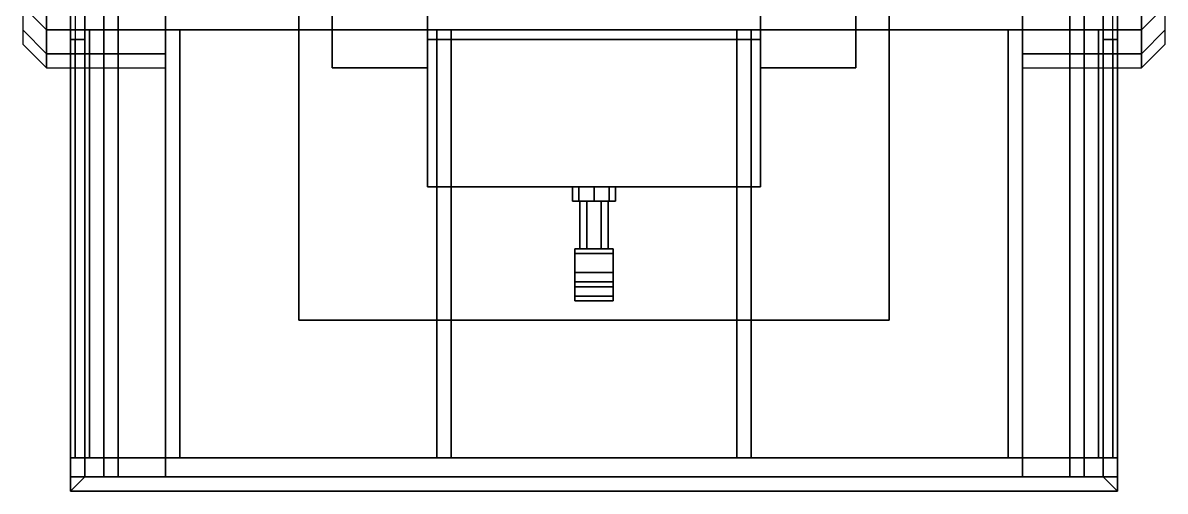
# Model space of a CAD drawing. Extents: x -1.2 to 1.2, y -3.17 to 2.07.
# Drawn here: x -1.2 to 1.2, y -3.17 to -2.185 of the extents above; entities that cross this region are included whole.
import ezdxf

# ---------------------------------------------------------------- set-up
doc = ezdxf.new("R2010")
doc.units = 0
doc.layers.get('0').update_dxf_attribs({"linetype": 'CONTINUOUS'})
doc.layers.add('MUDGUARDS', color=6, linetype='CONTINUOUS')

msp = doc.modelspace()

# ---------------------------------------------------------------- linework, layer by layer
for points in [[(-0.62, -0.51, 1.1), (-0.62, -2.81, 1.1), (-0.62, -2.81, 1.17), (-0.62, -0.51, 1.17)], [(0.62, -0.51, 1.1), (0.62, -2.81, 1.1), (-0.62, -2.81, 1.1), (-0.62, -0.51, 1.1)], [(0.62, -2.81, 1.17), (0.62, -2.81, 1.1), (0.62, -0.51, 1.1), (0.62, -0.51, 1.17)], [(-1.1, -1.35, 1.53), (-1.1, -1.46, 1.53), (-1.1, -3.14, 1.91), (-1.1, -0.57, 1.91)], [(-1.1, -0.57, 1.91), (-1.1, -3.17, 1.91), (-1.07, -3.14, 1.91), (-1.07, -0.57, 1.91)], [(-1.1, -0.57, 2.3), (-1.1, -3.14, 2.3), (-1.07, -3.14, 2.3), (-1.07, -0.57, 2.3)], [(-1.09, -0.57, 2.27), (-1.09, -3.1, 2.27), (-1.1, -3.1, 2.27), (-1.1, -0.57, 2.27)], [(-1.1, -3.14, 2.27), (-1.1, -3.14, 2.3), (-1.1, -0.57, 2.3), (-1.1, -0.57, 2.27)], [(-1.07, -3.14, 1.91), (-1.07, -1.46, 1.57), (-1.07, -1.35, 1.57), (-1.07, -0.57, 1.91)], [(-1.07, -0.57, 2.3), (-1.07, -3.14, 2.3), (-1.07, -3.1, 2.18), (-1.07, -0.57, 2.18)], [(1.07, -1.35, 1.57), (1.07, -1.46, 1.57), (1.07, -3.14, 1.91), (1.07, -0.57, 1.91)], [(1.07, -0.57, 1.91), (1.07, -3.14, 1.91), (1.1, -3.17, 1.91), (1.1, -0.57, 1.91)], [(1.07, -3.1, 2.18), (1.07, -3.14, 2.3), (1.07, -0.57, 2.3), (1.07, -0.57, 2.18)], [(1.07, -0.57, 2.3), (1.07, -3.14, 2.3), (1.1, -3.14, 2.3), (1.1, -0.57, 2.3)], [(1.1, -0.57, 2.27), (1.1, -3.1, 2.27), (1.09, -3.1, 2.27), (1.09, -0.57, 2.27)], [(1.1, -3.17, 1.91), (1.1, -1.46, 1.53), (1.1, -1.35, 1.53), (1.1, -0.57, 1.91)], [(1.1, -0.57, 2.3), (1.1, -3.14, 2.3), (1.1, -3.14, 2.27), (1.1, -0.57, 2.27)], [(-1.1, -1.7, 1.48), (-1.1, -3.14, 1.91), (-1.1, -3.14, 1.91), (-1.1, -1.46, 1.53)], [(-1.07, -3.14, 1.91), (-1.07, -3.14, 1.91), (-1.07, -1.7, 1.52), (-1.07, -1.46, 1.57)], [(1.07, -1.7, 1.52), (1.07, -3.14, 1.91), (1.07, -3.14, 1.91), (1.07, -1.46, 1.57)], [(1.1, -3.17, 1.91), (1.1, -3.17, 1.91), (1.1, -1.7, 1.48), (1.1, -1.46, 1.53)], [(-1.1, -1.93, 1.36), (-1.1, -3.14, 1.91), (-1.1, -3.14, 1.91), (-1.1, -1.7, 1.48)], [(-1.07, -3.14, 1.91), (-1.07, -3.14, 1.91), (-1.07, -1.94, 1.41), (-1.07, -1.7, 1.52)], [(1.07, -1.94, 1.41), (1.07, -3.14, 1.91), (1.07, -3.14, 1.91), (1.07, -1.7, 1.52)], [(1.1, -3.17, 1.91), (1.1, -3.17, 1.91), (1.1, -1.93, 1.36), (1.1, -1.7, 1.48)], [(-1.1, -2.11, 1.17), (-1.1, -3.14, 1.17), (-1.1, -3.14, 1.91), (-1.1, -1.93, 1.36)], [(-1.07, -3.14, 1.91), (-1.07, -3.14, 1.23), (-1.07, -2.12, 1.23), (-1.07, -1.94, 1.41)], [(1.07, -2.12, 1.23), (1.07, -3.14, 1.23), (1.07, -3.14, 1.91), (1.07, -1.94, 1.41)], [(1.1, -3.17, 1.91), (1.1, -3.17, 1.17), (1.1, -2.11, 1.17), (1.1, -1.93, 1.36)], [(-0.55, -2.06, 0.76), (-0.55, -2.28, 0.91), (-0.55, -2.17, 1.06)], [(-0.35, -2.06, 0.76), (-0.35, -2.28, 0.91), (-0.55, -2.28, 0.91), (-0.55, -2.06, 0.76)], [(-0.35, -2.17, 1.06), (-0.35, -2.28, 0.91), (-0.35, -2.06, 0.76), (-0.35, -2.17, 1.06)], [(0.35, -2.06, 0.76), (0.35, -2.28, 0.91), (0.35, -2.17, 1.06)], [(0.55, -2.06, 0.76), (0.55, -2.28, 0.91), (0.35, -2.28, 0.91), (0.35, -2.06, 0.76)], [(0.55, -2.17, 1.06), (0.55, -2.28, 0.91), (0.55, -2.06, 0.76), (0.55, -2.17, 1.06)], [(1.1, -2.11, 1.17), (1.1, -3.14, 1.17), (-1.1, -3.14, 1.17), (-1.1, -2.11, 1.17)], [(-1.07, -2.12, 1.23), (-1.07, -3.14, 1.23), (1.07, -3.14, 1.23), (1.07, -2.12, 1.23)], [(-1.1, -2.16, 1.91), (-1.1, -2.22, 1.91), (-1.1, -2.22, 2.27), (-1.1, -2.16, 2.27)], [(-1.1, -2.16, 2.55), (-1.1, -2.16, 2.3), (-1.1, -2.2, 2.3), (-1.1, -2.2, 2.55)], [(-1.03, -2.16, 2.62), (-1.1, -2.16, 2.55), (-1.1, -2.2, 2.55), (-1.03, -2.2, 2.62)], [(-1.07, -2.22, 2.27), (-1.07, -2.22, 1.91), (-1.07, -2.16, 1.91), (-1.07, -2.16, 2.27)], [(-1.07, -2.2, 2.3), (-1.07, -2.16, 2.3), (-1.07, -2.16, 2.55), (-1.07, -2.2, 2.55)], [(-1.07, -2.2, 2.55), (-1.07, -2.16, 2.55), (-1, -2.16, 2.62), (-1, -2.2, 2.62)], [(-0.9, -2.16, 2.69), (-1.03, -2.16, 2.62), (-1.03, -2.2, 2.62), (-0.9, -2.2, 2.69)], [(-1, -2.2, 2.62), (-1, -2.16, 2.62), (-0.9, -2.16, 2.67), (-0.9, -2.2, 2.67)], [(0.9, -2.16, 2.67), (0.9, -2.2, 2.67), (-0.9, -2.2, 2.67), (-0.9, -2.16, 2.67)], [(-0.9, -2.2, 2.69), (0.9, -2.2, 2.69), (0.9, -2.16, 2.69), (-0.9, -2.16, 2.69)], [(-0.55, -2.17, 1.06), (-0.55, -2.28, 0.91), (-0.55, -2.28, 1.1), (-0.55, -2.17, 1.1)], [(-0.35, -2.28, 1.1), (-0.35, -2.28, 0.91), (-0.35, -2.17, 1.06), (-0.35, -2.17, 1.1)], [(0.35, -2.17, 1.06), (0.35, -2.28, 0.91), (0.35, -2.28, 1.1), (0.35, -2.17, 1.1)], [(0.55, -2.28, 1.1), (0.55, -2.28, 0.91), (0.55, -2.17, 1.06), (0.55, -2.17, 1.1)], [(0.9, -2.2, 2.69), (1.03, -2.2, 2.62), (1.03, -2.16, 2.62), (0.9, -2.16, 2.69)], [(1, -2.16, 2.62), (1, -2.2, 2.62), (0.9, -2.2, 2.67), (0.9, -2.16, 2.67)], [(1.07, -2.16, 2.55), (1.07, -2.2, 2.55), (1, -2.2, 2.62), (1, -2.16, 2.62)], [(1.03, -2.2, 2.62), (1.1, -2.2, 2.55), (1.1, -2.16, 2.55), (1.03, -2.16, 2.62)], [(1.07, -2.16, 1.91), (1.07, -2.22, 1.91), (1.07, -2.22, 2.27), (1.07, -2.16, 2.27)], [(1.07, -2.16, 2.3), (1.07, -2.2, 2.3), (1.07, -2.2, 2.55), (1.07, -2.16, 2.55)], [(1.1, -2.22, 2.27), (1.1, -2.22, 1.91), (1.1, -2.16, 1.91), (1.1, -2.16, 2.27)], [(1.1, -2.2, 2.55), (1.1, -2.2, 2.3), (1.1, -2.16, 2.3), (1.1, -2.16, 2.55)], [(-1.1, -2.2, 2.55), (-1.1, -2.2, 2.3), (-1.07, -2.2, 2.3), (-1.07, -2.2, 2.55)], [(-1.03, -2.2, 2.62), (-1.1, -2.2, 2.55), (-1.07, -2.2, 2.55), (-1, -2.2, 2.62)], [(-1.1, -3.1, 2.52), (-1.1, -3.1, 2.55), (-1.1, -2.2, 2.55), (-1.1, -2.2, 2.52)], [(-1.07, -2.2, 2.52), (-1.07, -3.1, 2.52), (-1.1, -3.1, 2.52), (-1.1, -2.2, 2.52)], [(-1.1, -2.2, 2.55), (-1.1, -3.1, 2.55), (-1.07, -3.1, 2.55), (-1.07, -2.2, 2.55)], [(-1.07, -2.2, 2.55), (-1.07, -3.1, 2.55), (-1.07, -3.1, 2.52), (-1.07, -2.2, 2.52)], [(-1.03, -2.2, 2.59), (-1.03, -3.1, 2.59), (-1.06, -3.1, 2.59), (-1.06, -2.2, 2.59)], [(-1.06, -3.1, 2.59), (-1.03, -3.1, 2.62), (-1.03, -2.2, 2.62), (-1.06, -2.2, 2.59)], [(-0.9, -2.2, 2.69), (-1.03, -2.2, 2.62), (-1, -2.2, 2.62), (-0.9, -2.2, 2.67)], [(-1, -2.2, 2.62), (-1, -3.1, 2.62), (-1.03, -3.1, 2.59), (-1.03, -2.2, 2.59)], [(-1.03, -2.2, 2.62), (-1.03, -3.1, 2.62), (-1, -3.1, 2.62), (-1, -2.2, 2.62)], [(-0.9, -2.2, 2.67), (0.9, -2.2, 2.67), (0.9, -2.2, 2.69), (-0.9, -2.2, 2.69)], [(-0.9, -3.1, 2.67), (-0.9, -3.1, 2.69), (-0.9, -2.2, 2.69), (-0.9, -2.2, 2.67)], [(-0.9, -2.2, 2.69), (-0.9, -3.1, 2.69), (-0.87, -3.1, 2.69), (-0.87, -2.2, 2.69)], [(-0.87, -2.2, 2.67), (-0.87, -3.1, 2.67), (-0.9, -3.1, 2.67), (-0.9, -2.2, 2.67)], [(-0.87, -2.2, 2.69), (-0.87, -3.1, 2.69), (-0.87, -3.1, 2.67), (-0.87, -2.2, 2.67)], [(-0.33, -3.1, 2.67), (-0.33, -3.1, 2.69), (-0.33, -2.2, 2.69), (-0.33, -2.2, 2.67)], [(-0.33, -2.2, 2.69), (-0.33, -3.1, 2.69), (-0.3, -3.1, 2.69), (-0.3, -2.2, 2.69)], [(-0.3, -2.2, 2.67), (-0.3, -3.1, 2.67), (-0.33, -3.1, 2.67), (-0.33, -2.2, 2.67)], [(-0.3, -2.2, 2.69), (-0.3, -3.1, 2.69), (-0.3, -3.1, 2.67), (-0.3, -2.2, 2.67)], [(0.33, -3.1, 2.69), (0.33, -2.2, 2.69), (0.3, -2.2, 2.69), (0.3, -3.1, 2.69)], [(0.3, -3.1, 2.69), (0.3, -2.2, 2.69), (0.3, -2.2, 2.67), (0.3, -3.1, 2.67)], [(0.3, -3.1, 2.67), (0.3, -2.2, 2.67), (0.33, -2.2, 2.67), (0.33, -3.1, 2.67)], [(0.33, -2.2, 2.67), (0.33, -2.2, 2.69), (0.33, -3.1, 2.69), (0.33, -3.1, 2.67)], [(0.9, -3.1, 2.69), (0.9, -2.2, 2.69), (0.87, -2.2, 2.69), (0.87, -3.1, 2.69)], [(0.87, -3.1, 2.69), (0.87, -2.2, 2.69), (0.87, -2.2, 2.67), (0.87, -3.1, 2.67)], [(0.87, -3.1, 2.67), (0.87, -2.2, 2.67), (0.9, -2.2, 2.67), (0.9, -3.1, 2.67)], [(0.9, -2.2, 2.67), (1, -2.2, 2.62), (1.03, -2.2, 2.62), (0.9, -2.2, 2.69)], [(0.9, -2.2, 2.67), (0.9, -2.2, 2.69), (0.9, -3.1, 2.69), (0.9, -3.1, 2.67)], [(1, -2.2, 2.62), (1.07, -2.2, 2.55), (1.1, -2.2, 2.55), (1.03, -2.2, 2.62)], [(1, -3.1, 2.62), (1, -2.2, 2.62), (1.03, -2.2, 2.59), (1.03, -3.1, 2.59)], [(1.03, -3.1, 2.62), (1.03, -2.2, 2.62), (1, -2.2, 2.62), (1, -3.1, 2.62)], [(1.06, -2.2, 2.59), (1.03, -2.2, 2.62), (1.03, -3.1, 2.62), (1.06, -3.1, 2.59)], [(1.03, -3.1, 2.59), (1.03, -2.2, 2.59), (1.06, -2.2, 2.59), (1.06, -3.1, 2.59)], [(1.07, -2.2, 2.55), (1.07, -2.2, 2.3), (1.1, -2.2, 2.3), (1.1, -2.2, 2.55)], [(1.07, -3.1, 2.52), (1.07, -2.2, 2.52), (1.1, -2.2, 2.52), (1.1, -3.1, 2.52)], [(1.07, -3.1, 2.55), (1.07, -2.2, 2.55), (1.07, -2.2, 2.52), (1.07, -3.1, 2.52)], [(1.1, -3.1, 2.55), (1.1, -2.2, 2.55), (1.07, -2.2, 2.55), (1.07, -3.1, 2.55)], [(1.1, -2.2, 2.52), (1.1, -2.2, 2.55), (1.1, -3.1, 2.55), (1.1, -3.1, 2.52)], [(-1.1, -2.22, 2.27), (-1.1, -2.22, 1.91), (-1.07, -2.22, 1.91), (-1.07, -2.22, 2.27)], [(-1.09, -2.22, 2), (-1.09, -3.1, 2), (-1.09, -3.1, 2.09), (-1.09, -2.22, 2.09)], [(-1.07, -2.22, 2), (-1.07, -3.1, 2), (-1.09, -3.1, 2), (-1.09, -2.22, 2)], [(-1.09, -2.22, 2.18), (-1.09, -3.1, 2.18), (-1.09, -3.1, 2.27), (-1.09, -2.22, 2.27)], [(-1.07, -2.22, 2.18), (-1.07, -3.1, 2.18), (-1.09, -3.1, 2.18), (-1.09, -2.22, 2.18)], [(-1.09, -2.22, 2.09), (-1.09, -3.1, 2.09), (-1.07, -3.1, 2.09), (-1.07, -2.22, 2.09)], [(-1.07, -3.1, 2.09), (-1.07, -3.1, 2), (-1.07, -2.22, 2), (-1.07, -2.22, 2.09)], [(-0.35, -2.22, 0.66), (-0.35, -2.53, 0.66), (-0.35, -2.53, 1.1), (-0.35, -2.22, 1.1)], [(0.35, -2.22, 1.1), (0.35, -2.22, 0.66), (-0.35, -2.22, 0.66), (-0.35, -2.22, 1.1)], [(0.35, -2.22, 0.66), (0.35, -2.53, 0.66), (-0.35, -2.53, 0.66), (-0.35, -2.22, 0.66)], [(0.35, -2.53, 1.1), (0.35, -2.53, 0.66), (0.35, -2.22, 0.66), (0.35, -2.22, 1.1)], [(1.07, -2.22, 2.27), (1.07, -2.22, 1.91), (1.1, -2.22, 1.91), (1.1, -2.22, 2.27)], [(1.07, -2.22, 2), (1.07, -3.1, 2), (1.07, -3.1, 2.09), (1.07, -2.22, 2.09)], [(1.07, -2.22, 2.09), (1.07, -3.1, 2.09), (1.09, -3.1, 2.09), (1.09, -2.22, 2.09)], [(1.09, -2.22, 2), (1.09, -3.1, 2), (1.07, -3.1, 2), (1.07, -2.22, 2)], [(1.09, -2.22, 2.18), (1.09, -3.1, 2.18), (1.07, -3.1, 2.18), (1.07, -2.22, 2.18)], [(1.09, -3.1, 2.09), (1.09, -3.1, 2), (1.09, -2.22, 2), (1.09, -2.22, 2.09)], [(1.09, -3.1, 2.27), (1.09, -3.1, 2.18), (1.09, -2.22, 2.18), (1.09, -2.22, 2.27)], [(-0.55, -2.28, 1.1), (-0.55, -2.28, 0.91), (-0.35, -2.28, 0.91), (-0.35, -2.28, 1.1)], [(0.35, -2.28, 1.1), (0.35, -2.28, 0.91), (0.55, -2.28, 0.91), (0.55, -2.28, 1.1)], [(-0.35, -2.53, 1.1), (-0.35, -2.53, 0.66), (0.35, -2.53, 0.66), (0.35, -2.53, 1.1)], [(-0.0318, -2.53, 0.7718), (-0.045, -2.53, 0.74), (-0.045, -2.56, 0.74), (-0.0318, -2.56, 0.7718)], [(-0.045, -2.53, 0.74), (-0.0318, -2.53, 0.7082), (-0.0318, -2.56, 0.7082), (-0.045, -2.56, 0.74)], [(0, -2.53, 0.785), (-0.0318, -2.53, 0.7718), (-0.0318, -2.56, 0.7718), (0, -2.56, 0.785)], [(-0.0318, -2.53, 0.7082), (0, -2.53, 0.695), (0, -2.56, 0.695), (-0.0318, -2.56, 0.7082)], [(0.0318, -2.53, 0.7718), (0, -2.53, 0.785), (0, -2.56, 0.785), (0.0318, -2.56, 0.7718)], [(0, -2.53, 0.695), (0.0318, -2.53, 0.7082), (0.0318, -2.56, 0.7082), (0, -2.56, 0.695)], [(0.045, -2.53, 0.74), (0.0318, -2.53, 0.7718), (0.0318, -2.56, 0.7718), (0.045, -2.56, 0.74)], [(0.0318, -2.53, 0.7082), (0.045, -2.53, 0.74), (0.045, -2.56, 0.74), (0.0318, -2.56, 0.7082)], [(0, -2.56, 0.785), (-0.0318, -2.56, 0.7718), (-0.045, -2.56, 0.74), (0.0318, -2.56, 0.7718)], [(0.0318, -2.56, 0.7718), (-0.045, -2.56, 0.74), (-0.0318, -2.56, 0.7082), (0.045, -2.56, 0.74)], [(0.045, -2.56, 0.74), (-0.0318, -2.56, 0.7082), (0, -2.56, 0.695), (0.0318, -2.56, 0.7082)], [(-0.015, -2.56, 0.756), (-0.03, -2.56, 0.73), (-0.03, -2.66, 0.73), (-0.015, -2.66, 0.756)], [(-0.03, -2.56, 0.73), (-0.015, -2.56, 0.704), (-0.015, -2.66, 0.704), (-0.03, -2.66, 0.73)], [(0.015, -2.56, 0.756), (-0.015, -2.56, 0.756), (-0.015, -2.66, 0.756), (0.015, -2.66, 0.756)], [(-0.015, -2.56, 0.704), (0.015, -2.56, 0.704), (0.015, -2.66, 0.704), (-0.015, -2.66, 0.704)], [(0.03, -2.56, 0.73), (0.015, -2.56, 0.756), (0.015, -2.66, 0.756), (0.03, -2.66, 0.73)], [(0.015, -2.56, 0.704), (0.03, -2.56, 0.73), (0.03, -2.66, 0.73), (0.015, -2.66, 0.704)], [(-0.04, -2.66, 0.7), (-0.04, -2.71, 0.7), (-0.04, -2.71, 0.76), (-0.04, -2.66, 0.76)], [(0.04, -2.66, 0.76), (0.04, -2.66, 0.7), (-0.04, -2.66, 0.7), (-0.04, -2.66, 0.76)], [(0.04, -2.66, 0.7), (0.04, -2.67, 0.7), (-0.04, -2.67, 0.7), (-0.04, -2.66, 0.7)], [(-0.04, -2.66, 0.76), (-0.04, -2.67, 0.76), (0.04, -2.67, 0.76), (0.04, -2.66, 0.76)], [(0.04, -2.71, 0.76), (0.04, -2.71, 0.7), (0.04, -2.66, 0.7), (0.04, -2.66, 0.76)], [(-0.04, -2.71, 0.66), (-0.04, -2.73, 0.69), (-0.04, -2.71, 0.7), (-0.04, -2.67, 0.7)], [(0.04, -2.67, 0.7), (0.04, -2.71, 0.66), (-0.04, -2.71, 0.66), (-0.04, -2.67, 0.7)], [(-0.04, -2.71, 0.76), (-0.04, -2.73, 0.77), (-0.04, -2.71, 0.8), (-0.04, -2.67, 0.76)], [(-0.04, -2.67, 0.76), (-0.04, -2.71, 0.8), (0.04, -2.71, 0.8), (0.04, -2.67, 0.76)], [(0.04, -2.71, 0.7), (0.04, -2.73, 0.69), (0.04, -2.71, 0.66), (0.04, -2.67, 0.7)], [(0.04, -2.71, 0.8), (0.04, -2.73, 0.77), (0.04, -2.71, 0.76), (0.04, -2.67, 0.76)], [(-0.04, -2.71, 0.76), (-0.04, -2.71, 0.7), (0.04, -2.71, 0.7), (0.04, -2.71, 0.76)], [(-0.04, -2.71, 0.7), (-0.04, -2.73, 0.69), (0.04, -2.73, 0.69), (0.04, -2.71, 0.7)], [(-0.04, -2.76, 0.66), (-0.04, -2.74, 0.69), (-0.04, -2.73, 0.69), (-0.04, -2.71, 0.66)], [(0.04, -2.71, 0.66), (0.04, -2.76, 0.66), (-0.04, -2.76, 0.66), (-0.04, -2.71, 0.66)], [(-0.04, -2.73, 0.77), (-0.04, -2.74, 0.77), (-0.04, -2.76, 0.8), (-0.04, -2.71, 0.8)], [(-0.04, -2.71, 0.8), (-0.04, -2.76, 0.8), (0.04, -2.76, 0.8), (0.04, -2.71, 0.8)], [(0.04, -2.71, 0.76), (0.04, -2.73, 0.77), (-0.04, -2.73, 0.77), (-0.04, -2.71, 0.76)], [(0.04, -2.73, 0.69), (0.04, -2.74, 0.69), (0.04, -2.76, 0.66), (0.04, -2.71, 0.66)], [(0.04, -2.76, 0.8), (0.04, -2.74, 0.77), (0.04, -2.73, 0.77), (0.04, -2.71, 0.8)], [(-0.04, -2.73, 0.69), (-0.04, -2.74, 0.69), (0.04, -2.74, 0.69), (0.04, -2.73, 0.69)], [(0.04, -2.73, 0.77), (0.04, -2.74, 0.77), (-0.04, -2.74, 0.77), (-0.04, -2.73, 0.77)], [(-0.04, -2.77, 0.68), (-0.04, -2.76, 0.71), (-0.04, -2.74, 0.69), (-0.04, -2.76, 0.66)], [(-0.04, -2.74, 0.69), (-0.04, -2.76, 0.71), (0.04, -2.76, 0.71), (0.04, -2.74, 0.69)], [(-0.04, -2.74, 0.77), (-0.04, -2.76, 0.75), (-0.04, -2.77, 0.78), (-0.04, -2.76, 0.8)], [(0.04, -2.74, 0.77), (0.04, -2.76, 0.75), (-0.04, -2.76, 0.75), (-0.04, -2.74, 0.77)], [(0.04, -2.74, 0.69), (0.04, -2.76, 0.71), (0.04, -2.77, 0.68), (0.04, -2.76, 0.66)], [(0.04, -2.77, 0.78), (0.04, -2.76, 0.75), (0.04, -2.74, 0.77), (0.04, -2.76, 0.8)], [(0.04, -2.77, 0.68), (0.04, -2.76, 0.71), (-0.04, -2.76, 0.71), (-0.04, -2.77, 0.68)], [(0.04, -2.76, 0.66), (0.04, -2.77, 0.68), (-0.04, -2.77, 0.68), (-0.04, -2.76, 0.66)], [(-0.04, -2.77, 0.78), (-0.04, -2.76, 0.75), (0.04, -2.76, 0.75), (0.04, -2.77, 0.78)], [(-0.04, -2.76, 0.8), (-0.04, -2.77, 0.78), (0.04, -2.77, 0.78), (0.04, -2.76, 0.8)], [(-0.62, -2.81, 1.17), (-0.62, -2.81, 1.1), (0.62, -2.81, 1.1), (0.62, -2.81, 1.17)], [(-1.1, -3.1, 1.91), (-1.1, -3.14, 1.91), (-1.1, -3.14, 2.27), (-1.1, -3.1, 2.27)], [(-1.07, -3.1, 2.27), (-1.07, -3.1, 1.91), (-1.1, -3.1, 1.91), (-1.1, -3.1, 2.27)], [(-1.07, -3.1, 2.55), (-1.07, -3.1, 2.3), (-1.1, -3.1, 2.3), (-1.1, -3.1, 2.55)], [(-1.1, -3.1, 2.55), (-1.1, -3.1, 2.3), (-1.1, -3.14, 2.3), (-1.1, -3.14, 2.55)], [(-1, -3.1, 2.62), (-1.07, -3.1, 2.55), (-1.1, -3.1, 2.55), (-1.03, -3.1, 2.62)], [(-1.03, -3.1, 2.62), (-1.1, -3.1, 2.55), (-1.1, -3.14, 2.55), (-1.03, -3.14, 2.62)], [(-1.07, -3.14, 2.3), (-1.07, -3.14, 1.91), (-1.07, -3.1, 1.91), (-1.07, -3.1, 2.18)], [(-1.07, -3.14, 2.3), (-1.07, -3.1, 2.3), (-1.07, -3.1, 2.55), (-1.07, -3.14, 2.55)], [(-1.07, -3.14, 2.55), (-1.07, -3.1, 2.55), (-1, -3.1, 2.62), (-1, -3.14, 2.62)], [(-0.9, -3.1, 2.67), (-1, -3.1, 2.62), (-1.03, -3.1, 2.62), (-0.9, -3.1, 2.69)], [(-0.9, -3.1, 2.69), (-1.03, -3.1, 2.62), (-1.03, -3.14, 2.62), (-0.9, -3.14, 2.69)], [(-1, -3.14, 2.62), (-1, -3.1, 2.62), (-0.9, -3.1, 2.67), (-0.9, -3.14, 2.67)], [(0.9, -3.1, 2.67), (0.9, -3.14, 2.67), (-0.9, -3.14, 2.67), (-0.9, -3.1, 2.67)], [(-0.9, -3.1, 2.69), (0.9, -3.1, 2.69), (0.9, -3.1, 2.67), (-0.9, -3.1, 2.67)], [(-0.9, -3.14, 2.69), (0.9, -3.14, 2.69), (0.9, -3.1, 2.69), (-0.9, -3.1, 2.69)], [(0.9, -3.1, 2.69), (1.03, -3.1, 2.62), (1, -3.1, 2.62), (0.9, -3.1, 2.67)], [(0.9, -3.14, 2.69), (1.03, -3.14, 2.62), (1.03, -3.1, 2.62), (0.9, -3.1, 2.69)], [(1, -3.1, 2.62), (1, -3.14, 2.62), (0.9, -3.14, 2.67), (0.9, -3.1, 2.67)], [(1.03, -3.1, 2.62), (1.1, -3.1, 2.55), (1.07, -3.1, 2.55), (1, -3.1, 2.62)], [(1.07, -3.1, 2.55), (1.07, -3.14, 2.55), (1, -3.14, 2.62), (1, -3.1, 2.62)], [(1.03, -3.14, 2.62), (1.1, -3.14, 2.55), (1.1, -3.1, 2.55), (1.03, -3.1, 2.62)], [(1.07, -3.1, 1.91), (1.07, -3.14, 1.91), (1.07, -3.14, 2.3), (1.07, -3.1, 2.18)], [(1.1, -3.1, 2.27), (1.1, -3.1, 1.91), (1.07, -3.1, 1.91), (1.07, -3.1, 2.27)], [(1.07, -3.1, 2.3), (1.07, -3.14, 2.3), (1.07, -3.14, 2.55), (1.07, -3.1, 2.55)], [(1.1, -3.1, 2.55), (1.1, -3.1, 2.3), (1.07, -3.1, 2.3), (1.07, -3.1, 2.55)], [(1.1, -3.14, 2.27), (1.1, -3.14, 1.91), (1.1, -3.1, 1.91), (1.1, -3.1, 2.27)], [(1.1, -3.14, 2.55), (1.1, -3.14, 2.3), (1.1, -3.1, 2.3), (1.1, -3.1, 2.55)], [(-1.07, -3.14, 1.91), (-1.1, -3.17, 1.91), (1.1, -3.17, 1.91), (1.07, -3.14, 1.91)], [(-1.1, -3.17, 1.17), (-1.1, -3.17, 1.91), (-1.1, -3.14, 1.91), (-1.1, -3.14, 1.17)], [(-1.1, -3.14, 2.3), (-1.1, -3.14, 1.91), (-1.07, -3.14, 1.91), (-1.07, -3.14, 2.3)], [(-1.1, -3.14, 2.55), (-1.1, -3.14, 2.3), (-1.07, -3.14, 2.3), (-1.07, -3.14, 2.55)], [(-1.03, -3.14, 2.62), (-1.1, -3.14, 2.55), (-1.07, -3.14, 2.55), (-1, -3.14, 2.62)], [(-1.07, -3.14, 1.23), (-1.07, -3.14, 1.91), (1.07, -3.14, 1.91), (1.07, -3.14, 1.23)], [(-0.9, -3.14, 2.69), (-1.03, -3.14, 2.62), (-1, -3.14, 2.62), (-0.9, -3.14, 2.67)], [(-0.9, -3.14, 2.67), (0.9, -3.14, 2.67), (0.9, -3.14, 2.69), (-0.9, -3.14, 2.69)], [(0.9, -3.14, 2.67), (1, -3.14, 2.62), (1.03, -3.14, 2.62), (0.9, -3.14, 2.69)], [(1, -3.14, 2.62), (1.07, -3.14, 2.55), (1.1, -3.14, 2.55), (1.03, -3.14, 2.62)], [(1.07, -3.14, 2.3), (1.07, -3.14, 1.91), (1.1, -3.14, 1.91), (1.1, -3.14, 2.3)], [(1.07, -3.14, 2.55), (1.07, -3.14, 2.3), (1.1, -3.14, 2.3), (1.1, -3.14, 2.55)], [(1.1, -3.14, 1.91), (1.1, -3.17, 1.91), (1.1, -3.17, 1.17), (1.1, -3.14, 1.17)], [(1.1, -3.17, 1.17), (1.1, -3.17, 1.91), (-1.1, -3.17, 1.91), (-1.1, -3.17, 1.17)]]:
    msp.add_3dface(points)
at = {"layer": 'MUDGUARDS'}
for points in [[(-1.15, -2.2, 1.03), (-1.15, -2.11, 1.17), (-1.2, -2.06, 1.15), (-1.2, -2.15, 1)], [(1.15, -2.11, 1.17), (1.15, -2.2, 1.03), (1.2, -2.15, 1), (1.2, -2.06, 1.15)], [(-1.15, -2.11, 1.17), (-1.15, -2.2, 1.03), (-0.9, -2.2, 1.03), (-0.9, -2.11, 1.17)], [(0.9, -2.11, 1.17), (0.9, -2.2, 1.03), (1.15, -2.2, 1.03), (1.15, -2.11, 1.17)], [(-1.15, -2.25, 0.89), (-1.15, -2.2, 1.03), (-1.2, -2.15, 1), (-1.2, -2.2, 0.86)], [(1.15, -2.2, 1.03), (1.15, -2.25, 0.89), (1.2, -2.2, 0.86), (1.2, -2.15, 1)], [(-1.15, -2.28, 0.76), (-1.15, -2.25, 0.89), (-1.2, -2.2, 0.86), (-1.2, -2.23, 0.77)], [(-1.15, -2.2, 1.03), (-1.15, -2.25, 0.89), (-0.9, -2.25, 0.89), (-0.9, -2.2, 1.03)], [(0.9, -2.2, 1.03), (0.9, -2.25, 0.89), (1.15, -2.25, 0.89), (1.15, -2.2, 1.03)], [(1.15, -2.25, 0.89), (1.15, -2.28, 0.76), (1.2, -2.23, 0.77), (1.2, -2.2, 0.86)], [(-1.15, -2.25, 0.89), (-1.15, -2.28, 0.76), (-0.9, -2.28, 0.76), (-0.9, -2.25, 0.89)], [(0.9, -2.25, 0.89), (0.9, -2.28, 0.76), (1.15, -2.28, 0.76), (1.15, -2.25, 0.89)]]:
    msp.add_3dface(points, dxfattribs=at)

doc.saveas('drawing.dxf')
